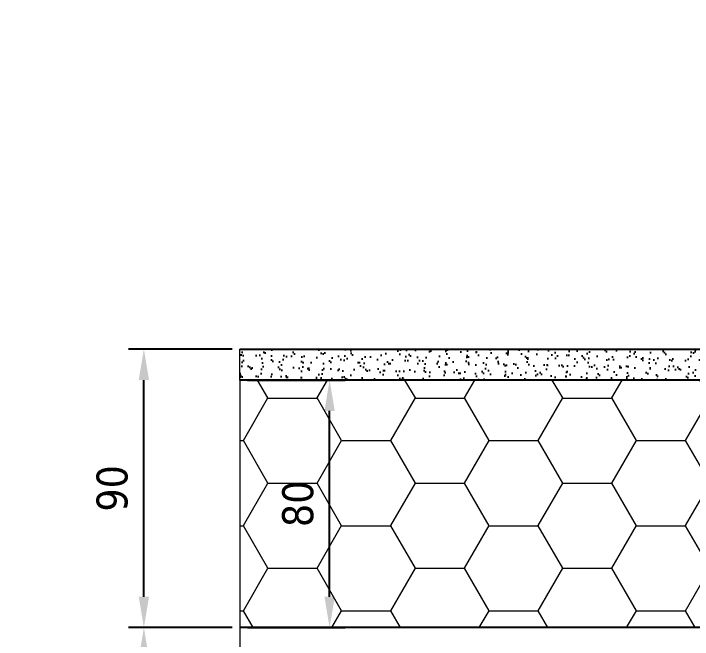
# Model space of a CAD drawing. Header units: millimetres. Extents: x -20000 to 230000, y -17405 to 25402.
# Drawn here: x 94444.4 to 94663.7, y -5675.9 to -5473.7 of the extents above; entities that cross this region are included whole.
import ezdxf

# ---------------------------------------------------------------- set-up
doc = ezdxf.new("R2010")
doc.units = ezdxf.units.MM
doc.header["$PDMODE"] = 35
doc.header["$PDSIZE"] = 0.5
doc.layers.get('0').update_dxf_attribs({"lineweight": 13})
doc.layers.get('Defpoints').update_dxf_attribs({"true_color": 0xc2a584})
doc.layers.add('0 - Invisible', color=43, linetype='Continuous', lineweight=0, plot=False)
doc.layers.add('1 - BETON', color=251, linetype='Continuous', lineweight=25)
doc.layers.add('1 - Isolant', color=132, linetype='Continuous', lineweight=13)
doc.styles.add('Texte Poralu', font='tahomabd.ttf')
doc.dimstyles.new('30 - 1000', dxfattribs={"dimtxt": 10, "dimasz": 10, "dimexe": 5, "dimexo": 2.5, "dimgap": 5, "dimtad": 1, "dimdec": 1, "dimtxsty": 'Texte Poralu', "dimcen": 5, "dimazin": 0, "dimtfac": 1, "dimtdec": 1, "dimtmove": 0, "dimatfit": 3, "dimfxl": 1, "dimarcsym": 0})

# ---------------------------------------------------------------- blocks, each defined once
blk = doc.blocks.new('*D848')
at = {"layer": 'Defpoints', "color": 0, "lineweight": -2, "transparency": 16777216}
blk.add_line((94840, -3795.67), (94875.99, -3795.67), dxfattribs=at)
at = {"layer": 'Defpoints', "color": 0, "transparency": 16777216}
for p in [(94837.5, -3795.67), (94837.5, -3795.67), (90000, -6005.67)]:
    blk.add_point(p, dxfattribs=at)
at = {"layer": 'Defpoints', "color": 0, "transparency": 16777216, "insert": (94859.25, -3785.46), "char_height": 10, "attachment_point": 5, "style": 'Texte Poralu'}
blk.add_mtext('2210', dxfattribs=at)
blk = doc.blocks.new('*D849')
at = {"layer": 'Defpoints', "color": 0, "lineweight": -2, "transparency": 16777216}
blk.add_line((95120, -3615.67), (95155.99, -3615.67), dxfattribs=at)
at = {"layer": 'Defpoints', "color": 0, "transparency": 16777216}
for p in [(95117.5, -3615.67), (95117.5, -3615.67), (90000, -6005.67)]:
    blk.add_point(p, dxfattribs=at)
at = {"layer": 'Defpoints', "color": 0, "transparency": 16777216, "insert": (95139.25, -3605.46), "char_height": 10, "attachment_point": 5, "style": 'Texte Poralu'}
blk.add_mtext('2390', dxfattribs=at)
blk = doc.blocks.new('*D850')
at = {"layer": 'Defpoints', "color": 0, "lineweight": -2, "transparency": 16777216}
blk.add_line((95420, -3505.67), (95455.99, -3505.67), dxfattribs=at)
at = {"layer": 'Defpoints', "color": 0, "transparency": 16777216}
for p in [(95417.5, -3505.67), (95417.5, -3505.67), (90000, -6005.67)]:
    blk.add_point(p, dxfattribs=at)
at = {"layer": 'Defpoints', "color": 0, "transparency": 16777216, "insert": (95439.25, -3495.46), "char_height": 10, "attachment_point": 5, "style": 'Texte Poralu'}
blk.add_mtext('2500', dxfattribs=at)
blk = doc.blocks.new('*D851')
at = {"layer": 'Defpoints', "color": 0, "lineweight": -2, "transparency": 16777216}
blk.add_line((94750, -3805.67), (94785.99, -3805.67), dxfattribs=at)
at = {"layer": 'Defpoints', "color": 0, "transparency": 16777216}
for p in [(94747.5, -3805.67), (94747.5, -3805.67), (90000, -6005.67)]:
    blk.add_point(p, dxfattribs=at)
at = {"layer": 'Defpoints', "color": 0, "transparency": 16777216, "insert": (94769.25, -3795.46), "char_height": 10, "attachment_point": 5, "style": 'Texte Poralu'}
blk.add_mtext('2200', dxfattribs=at)
blk = doc.blocks.new('*U441')
at = {"layer": '1 - Isolant'}
h = blk.add_hatch(dxfattribs=at)
h.set_pattern_fill('HONEY', color=256, scale=5, style=0)
h.set_pattern_definition([(0, (110, 80), (23.8125, 13.74815), [15.875, -31.75]), (120, (110, 80), (-23.8125, 13.74815), [15.875, -31.75]), (60, (110, 80), (5e-08, 27.4963), [-31.75, 15.875])])
h.paths.add_polyline_path([(-150, 0), (0, 0), (0, 80), (-150, 80)])
at = {"layer": '0 - Invisible'}
blk.add_lwpolyline([(-150, 80), (-150, 0)], dxfattribs=at)
at = {"layer": '1 - Isolant'}
blk.add_lwpolyline([(-150, 0), (0, 0), (0, 0), (0, 0), (0, 80), (-150, 80)], dxfattribs=at)
blk = doc.blocks.new('*U434')
at = {"layer": '1 - BETON'}
h = blk.add_hatch(dxfattribs=at)
h.set_pattern_fill('CONCRETE', color=256, scale=15, style=0, pattern_type=2)
h.set_pattern_definition([(50, (-50, -20), (107.59, -9.413), [11.25, -123.75]), (355, (-50, -20), (-20.813, 112.83), [9, -99]), (100.45, (-41.03, -20.78), (86.776, 103.416), [9.56, -105.17]), (46.184, (-50, 10), (160.086, -24.83), [16.875, -185.625]), (96.636, (-36.66, 7.93), (140.2, 146.12), [14.34, -157.76]), (351.184, (-50, 10), (140.2, 146.12), [13.5, -148.5]), (21, (-35, 2.5), (89.536, -60.393), [11.25, -123.75]), (326, (-35, 2.5), (36.497, 108.773), [9, -99]), (71.45, (-27.54, -2.53), (126.033, 48.38), [9.56, -105.17]), (37.5, (-50, -20), (1.824, 49.934), [0, -97.8, 0, -100.5, 0, -99.375]), (7.5, (-50, -20), (39.46, 59.162), [0, -57.3, 0, -95.55, 0, -37.875]), (327.5, (-83.45, -20), (80.0734, -3.383), [0, -37.5, 0, -117, 0, -155.25]), (317.5, (-98.45, -20), (87.478, 15.016), [0, -48.75, 0, -77.7, 0, -110.25])])
h.paths.add_polyline_path([(150, 180), (150, 0), (0, 0), (0, 180)])
at = {"layer": '0 - Invisible'}
blk.add_lwpolyline([(150, 180), (150, 0)], dxfattribs=at)
at = {"layer": '1 - BETON'}
blk.add_lwpolyline([(150, 0), (0, 0), (0, 180), (150, 180)], dxfattribs=at)
blk = doc.blocks.new('*D888')
at = {"layer": 'Defpoints', "color": 0, "lineweight": -2, "transparency": 16777216}
for p, q in [((94515, -5672.07), (94481.48, -5672.07)), ((94486.48, -5842.07), (94486.48, -5682.07)), ((94515, -5852.07), (94481.48, -5852.07))]:
    blk.add_line(p, q, dxfattribs=at)
at = {"layer": 'Defpoints', "color": 0, "transparency": 16777216}
for p in [(94486.48, -5672.07), (94517.5, -5672.07), (94517.5, -5852.07)]:
    blk.add_point(p, dxfattribs=at)
for points in [[(94484.81, -5682.07), (94488.15, -5682.07), (94486.48, -5672.07)], [(94484.81, -5842.07), (94488.15, -5842.07), (94486.48, -5852.07)]]:
    blk.add_solid(points, dxfattribs=at)
at = {"layer": 'Defpoints', "color": 0, "transparency": 16777216, "insert": (94476.25, -5762.07), "char_height": 10, "attachment_point": 5, "rotation": 90, "style": 'Texte Poralu'}
blk.add_mtext('180', dxfattribs=at)
blk = doc.blocks.new('*D891')
at = {"layer": 'Defpoints', "color": 0, "lineweight": -2, "transparency": 16777216}
for p, q in [((94515, -5582.07), (94481.48, -5582.07)), ((94486.48, -5662.07), (94486.48, -5592.07)), ((94515, -5672.07), (94481.48, -5672.07))]:
    blk.add_line(p, q, dxfattribs=at)
at = {"layer": 'Defpoints', "color": 0, "transparency": 16777216}
for p in [(94486.48, -5582.07), (94517.5, -5582.07), (94517.5, -5672.07)]:
    blk.add_point(p, dxfattribs=at)
for points in [[(94484.81, -5592.07), (94488.15, -5592.07), (94486.48, -5582.07)], [(94484.81, -5662.07), (94488.15, -5662.07), (94486.48, -5672.07)]]:
    blk.add_solid(points, dxfattribs=at)
at = {"layer": 'Defpoints', "color": 0, "transparency": 16777216, "insert": (94476.27, -5627.07), "char_height": 10, "attachment_point": 5, "rotation": 90, "style": 'Texte Poralu'}
blk.add_mtext('90', dxfattribs=at)
blk = doc.blocks.new('*D892')
at = {"layer": 'Defpoints', "color": 0, "lineweight": -2, "transparency": 16777216}
for p, q in [((94520, -5592.07), (94551.5, -5592.07)), ((94546.5, -5662.07), (94546.5, -5602.07)), ((94520, -5672.07), (94551.5, -5672.07))]:
    blk.add_line(p, q, dxfattribs=at)
at = {"layer": 'Defpoints', "color": 0, "transparency": 16777216}
for p in [(94517.5, -5592.07), (94546.5, -5592.07), (94517.5, -5672.07)]:
    blk.add_point(p, dxfattribs=at)
for points in [[(94544.84, -5602.07), (94548.17, -5602.07), (94546.5, -5592.07)], [(94544.84, -5662.07), (94548.17, -5662.07), (94546.5, -5672.07)]]:
    blk.add_solid(points, dxfattribs=at)
at = {"layer": 'Defpoints', "color": 0, "transparency": 16777216, "insert": (94536.28, -5632.07), "char_height": 10, "attachment_point": 5, "rotation": 90, "style": 'Texte Poralu'}
blk.add_mtext('80', dxfattribs=at)
blk = doc.blocks.new('*U680')
at = {"layer": '1 - BETON'}
h = blk.add_hatch(dxfattribs=at)
h.set_pattern_fill('AR-SAND', color=256, scale=0.1)
h.set_pattern_definition([(37.5, (0, 40), (-0.16, 4.89413), [0, -3.8608, 0, -4.318, 0, -4.1275]), (7.5, (0, 40), (4.49523, 7.16825), [0, -2.0828, 0, -3.4798, 0, -1.3335]), (327.5, (-3.124, 40), (7.90992, 0.01437), [0, -1.27, 0, -4.572, 0, -5.969]), (317.5, (-3.124, 40), (7.63556, 2.2293), [0, -0.635, 0, -2.9972, 0, -3.429])])
h.paths.add_polyline_path([(10, -160), (10, 0), (0, 0), (0, -160)])
at = {"layer": '0 - Invisible'}
blk.add_line((0, -160), (10, -160), dxfattribs=at)
at = {"layer": '1 - BETON'}
blk.add_lwpolyline([(10, -160), (10, 0), (0, 0), (0, -160)], dxfattribs=at)

msp = doc.modelspace()

# ---------------------------------------------------------------- block references
at = {"xscale": -1, "rotation": 270.0000544799311}
msp.add_blockref('*U680', (94677.5, -5592.07), dxfattribs=at)
at = {"rotation": 4.014127135292442e-05}
msp.add_blockref('*U441', (94667.5, -5672.07), dxfattribs=at)
at = {"xscale": -1}
msp.add_blockref('*U434', (94667.5, -5852.07), dxfattribs=at)

# ---------------------------------------------------------------- dimensions: what is measured, and where the dimension line sits
at = {"layer": 'Defpoints'}
for feature_location, picture, middle in [((95417.5, -3505.67), '*D850', (95439.25, -3495.46)), ((95117.5, -3615.67), '*D849', (95139.25, -3605.46)), ((94837.5, -3795.67), '*D848', (94859.25, -3785.46)), ((94747.5, -3805.67), '*D851', (94769.25, -3795.46))]:
    dim = msp.add_ordinate_dim(feature_location=feature_location, offset=(0, 0), dtype=0, origin=(90000, -6005.67), dimstyle='30 - 1000', dxfattribs=at)
    dim.commit()
    dim.dimension.update_dxf_attribs({"geometry": picture, "text_midpoint": middle})
for base, p1, p2, picture, middle in [((94486.48, -5582.07), (94517.5, -5672.07), (94517.5, -5582.07), '*D891', (94476.27, -5627.07)), ((94546.5, -5592.07), (94517.5, -5672.07), (94517.5, -5592.07), '*D892', (94536.28, -5632.07)), ((94486.48, -5672.07), (94517.5, -5852.07), (94517.5, -5672.07), '*D888', (94476.25, -5762.07))]:
    dim = msp.add_linear_dim(base=base, p1=p1, p2=p2, angle=90, dimstyle='30 - 1000', dxfattribs=at)
    dim.commit()
    dim.dimension.update_dxf_attribs({"geometry": picture, "text_midpoint": middle})

doc.saveas('drawing.dxf')
